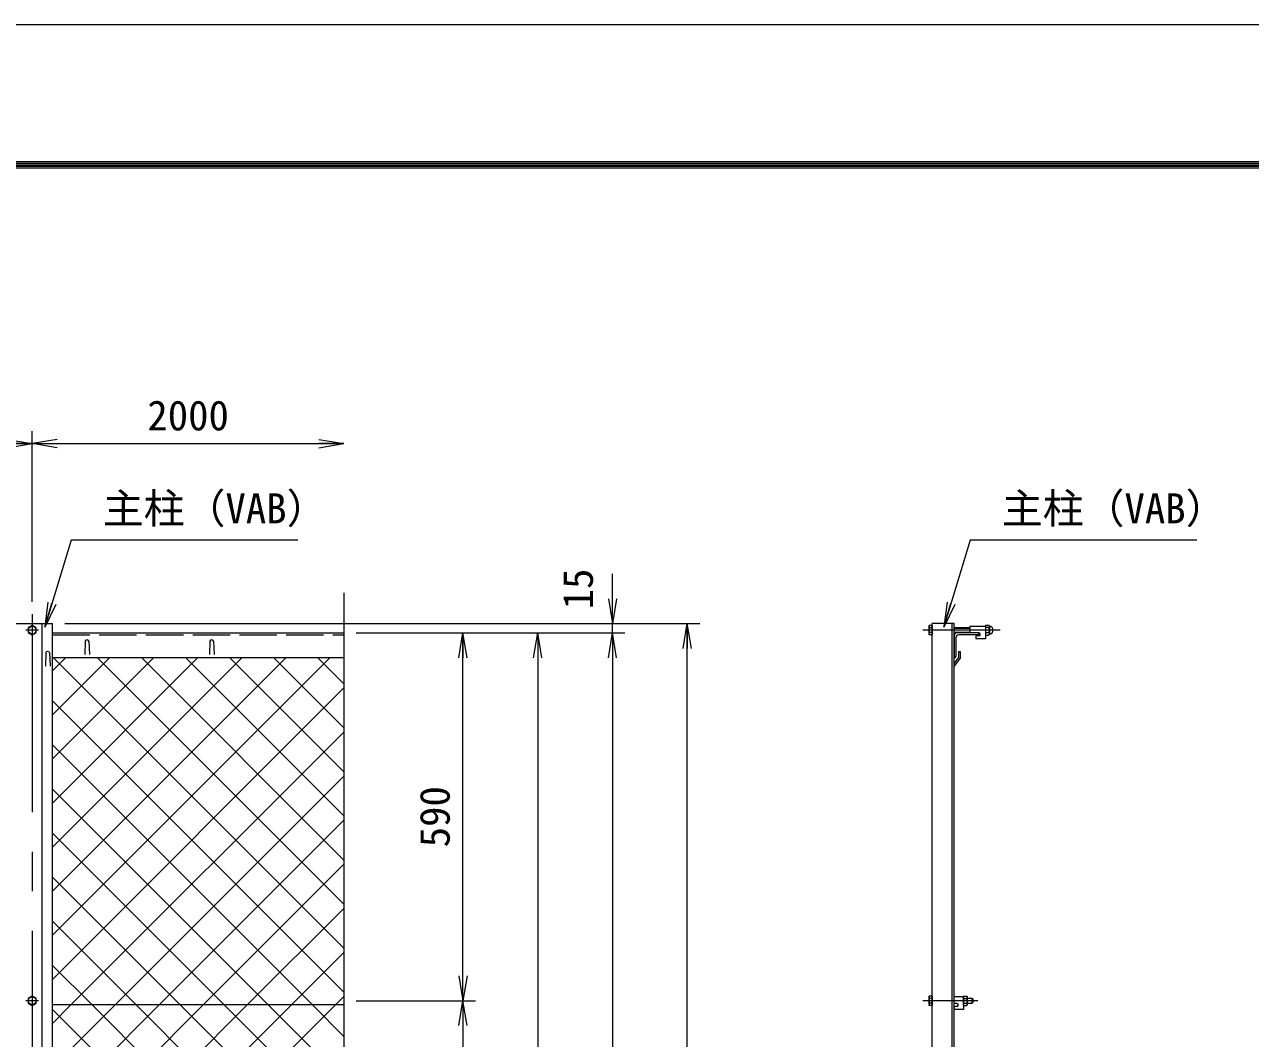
# Model space of a CAD drawing. Units: millimetres, scale not verified. Extents: x -4200 to 4200, y -2970 to 2970.
# Drawn here: x -1392 to 575, y 1343 to 2970 of the extents above; entities that cross this region are included whole.
import ezdxf
from ezdxf.enums import TextEntityAlignment as Align

# ---------------------------------------------------------------- set-up
doc = ezdxf.new("R2010")
doc.units = ezdxf.units.MM
doc.header["$LTSCALE"] = 10
doc.linetypes.add('DASHED', pattern=[7.5, 6, -1.5])
doc.linetypes.add('USER1', pattern=[50.8, 31.75, -6.35, 6.35, -6.35])
for name, color, linetype, lineweight in [('0-0_D-STR1', 1, 'Continuous', 18), ('0-1_D-BMK', 2, 'USER1', 13), ('0-2_D-STR-DIM', 7, 'Continuous', 13), ('0-3_D-STR3', 3, 'Continuous', 13), ('0-7_D-STR-TXT', 7, 'Continuous', 13), ('0-8_0', 7, 'Continuous', 18), ('0-A_D-STR2', 7, 'Continuous', 13), ('0-B_D-TTL', 7, 'Continuous', 18)]:
    doc.layers.add(name, color=color, linetype=linetype, lineweight=lineweight)
doc.styles.add('ＭＳ ゴシック', font='')
doc.styles.get('ＭＳ ゴシック').set_extended_font_data('MS Gothic')

# ---------------------------------------------------------------- blocks, each defined once
blk = doc.blocks.new('_Open')
at = {"layer": '0-8_0'}
blk.add_line((-10, 1.667), (0, 0), dxfattribs=at)
blk.add_lwpolyline([(-10, -1.667), (0, 0), (-10, 0)], dxfattribs=at)

msp = doc.modelspace()

# ---------------------------------------------------------------- linework, layer by layer
at = {"layer": '0-0_D-STR1'}
for p, q in [((-1363.97, -61.08), (-1363.97, 2008.92)), ((-1347.47, -61.08), (-1347.47, 2008.92)), ((99.03, 2008.92), (64.03, 2008.92)), ((64.03, -61.08), (64.03, 2008.92)), ((96.03, -61.08), (96.03, 2008.92)), ((99.03, -61.08), (99.03, 2008.92)), ((-1347.47, 1993.92), (-879.97, 1993.92)), ((99.03, 1988.92), (99.03, 1953.92)), ((139.03, 1993.92), (104.03, 1993.92)), ((137.03, 1990.92), (106.53, 1990.92)), ((139.03, 1992.92), (139.03, 1993.92)), ((-1294.97, 1980.79), (-1295.72, 1959.29)), ((-1288.97, 1980.79), (-1288.22, 1959.29)), ((-1094.97, 1980.79), (-1095.72, 1959.29)), ((-1088.97, 1980.79), (-1088.22, 1959.29)), ((102.03, 1986.42), (102.03, 1955.92)), ((-1357.97, 1962.3), (-1358.72, 1940.8)), ((-1351.97, 1962.3), (-1351.22, 1940.8)), ((-879.97, 1953.92), (-1347.47, 1953.92)), ((106.03, 1954.42), (99.03, 1945.37)), ((100.03, 1953.92), (99.03, 1953.92)), ((109.03, 1953.3), (99.03, 1940.8)), ((106.03, 1964.3), (109.03, 1964.3)), ((106.03, 1964.3), (106.03, 1954.42)), ((109.03, 1964.3), (109.03, 1953.3)), ((99.03, 1945.37), (99.03, 1940.8))]:
    msp.add_line(p, q, dxfattribs=at)
at = {"layer": '0-0_D-STR1', "linetype": 'DASHED'}
msp.add_line((-1347.47, 1990.92), (-879.97, 1990.92), dxfattribs=at)
at = {"layer": '0-0_D-STR1'}
msp.add_lwpolyline([(-1412.47, -61.08), (-1412.47, 2008.92), (-1347.47, 2008.92)], dxfattribs=at)
for centre, radius, start, end in [((104.03, 1988.92), 5, 90, 180), ((106.53, 1986.42), 4.5, 90, 180), ((137.03, 1992.92), 2, 270, 0), ((-1291.97, 1979.54), 3.25, 22.61986, 157.38014), ((-1091.97, 1979.54), 3.25, 22.61986, 157.38014), ((-1354.97, 1961.05), 3.25, 22.61986, 157.38014), ((100.03, 1955.92), 2, 270, 0)]:
    msp.add_arc(centre, radius, start, end, dxfattribs=at)
at = {"layer": '0-1_D-BMK'}
for p, q in [((-1379.97, 2023.92), (-1379.97, -76.08)), ((-1369.97, 1998.42), (-1389.97, 1998.42)), ((173.26, 1998.42), (49.03, 1998.42)), ((-1369.97, 1403.92), (-1389.97, 1403.92)), ((137.03, 1403.92), (49.03, 1403.92))]:
    msp.add_line(p, q, dxfattribs=at)
at = {"layer": '0-2_D-STR-DIM'}
for p, q in [((-1379.97, 2043.92), (-1379.97, 2317.7)), ((-1379.97, 2043.92), (-1379.97, 2317.7)), ((-3379.97, 2297.7), (-1379.97, 2297.7)), ((-1379.97, 2297.7), (-879.97, 2297.7)), ((-448.93, 2048.92), (-448.93, 2088.92)), ((-879.97, 2058.37), (-879.97, 1184.57)), ((-1327.47, 2008.92), (-428.93, 2008.92)), ((-1327.47, 2008.92), (-308.93, 2008.92)), ((-448.93, 1993.92), (-448.93, 2008.92)), ((-328.93, -61.08), (-328.93, 2008.92)), ((-859.97, 1993.92), (-668.93, 1993.92)), ((-859.97, 1993.92), (-548.93, 1993.92)), ((-859.97, 1993.92), (-428.93, 1993.92)), ((-859.97, 1993.92), (-428.93, 1993.92)), ((-688.93, 1403.92), (-688.93, 1993.92)), ((-568.93, 1993.92), (-568.93, 223.92)), ((-448.93, 1993.92), (-448.93, 193.92)), ((-448.93, 1953.92), (-448.93, 1913.92)), ((-859.97, 1403.92), (-668.93, 1403.92)), ((-859.97, 1403.92), (-668.93, 1403.92)), ((-688.93, 1403.92), (-688.93, 813.92))]:
    msp.add_line(p, q, dxfattribs=at)
at = {"layer": '0-3_D-STR3'}
for p, q in [((150.28, 2006.52), (154.78, 2006.52)), ((-1379.97, 2005.92), (-1386.47, 2002.17)), ((-1386.47, 2002.17), (-1386.47, 1994.66)), ((-1386.47, 1994.66), (-1379.97, 1990.91)), ((-1373.47, 2002.17), (-1379.97, 2005.92)), ((-1379.97, 1990.91), (-1373.47, 1994.66)), ((-1373.47, 1994.66), (-1373.47, 2002.17)), ((58.73, 2004.72), (59.42, 2005.92)), ((58.73, 2004.72), (58.73, 1992.12)), ((58.73, 1992.12), (59.42, 1990.91)), ((64.03, 2005.92), (59.42, 2005.92)), ((64.03, 2002.17), (59.42, 2002.17)), ((64.03, 1994.66), (59.42, 1994.66)), ((64.03, 1990.91), (59.42, 1990.91)), ((64.03, 2005.92), (64.03, 1990.91)), ((99.03, 2002.42), (124.28, 2002.42)), ((99.03, 2001.67), (124.28, 2001.67)), ((99.03, 1995.17), (124.28, 1995.17)), ((99.03, 1994.42), (124.28, 1994.42)), ((124.28, 2004.42), (124.28, 1993.92)), ((149.28, 2004.42), (124.28, 2004.42)), ((139.03, 1993.92), (124.28, 1993.92)), ((134.28, 1989.42), (134.28, 1984.42)), ((139.03, 1989.42), (134.28, 1989.42)), ((149.28, 2004.65), (149.28, 1992.31)), ((149.28, 2004.65), (149.28, 1992.31)), ((149.28, 2004.42), (149.28, 1984.42)), ((154.78, 2002.47), (150.28, 2002.47)), ((154.78, 1994.37), (150.28, 1994.37)), ((150.28, 1990.32), (154.78, 1990.32)), ((155.78, 2004.65), (155.78, 1992.31)), ((155.78, 2004.65), (155.78, 1992.31)), ((149.28, 1984.42), (134.28, 1984.42)), ((-1379.97, 1411.42), (-1386.47, 1407.67)), ((-1386.47, 1407.67), (-1386.47, 1400.16)), ((-1386.47, 1400.16), (-1379.97, 1396.41)), ((-1373.47, 1407.67), (-1379.97, 1411.42)), ((-1379.97, 1396.41), (-1373.47, 1400.16)), ((-1373.47, 1400.16), (-1373.47, 1407.67)), ((-879.97, 1397.17), (-1347.47, 1397.17)), ((58.73, 1410.22), (59.42, 1411.42)), ((58.73, 1410.22), (58.73, 1397.62)), ((58.73, 1397.62), (59.42, 1396.41)), ((64.03, 1411.42), (59.42, 1411.42)), ((64.03, 1407.67), (59.42, 1407.67)), ((64.03, 1400.16), (59.42, 1400.16)), ((64.03, 1411.42), (64.03, 1396.41)), ((114.03, 1409.92), (99.03, 1409.92)), ((103.78, 1399.42), (99.03, 1399.42)), ((114.03, 1411.42), (119.8, 1411.42)), ((114.03, 1396.41), (114.03, 1411.42)), ((114.03, 1409.92), (114.03, 1389.92)), ((114.03, 1407.67), (119.8, 1407.67)), ((114.03, 1400.16), (119.8, 1400.16)), ((119.8, 1411.42), (120.53, 1410.17)), ((119.8, 1396.41), (120.53, 1397.67)), ((120.53, 1397.67), (120.53, 1410.17)), ((120.53, 1407.92), (127.83, 1407.92)), ((120.53, 1399.92), (127.83, 1399.92)), ((127.83, 1407.92), (129.03, 1406.72)), ((127.83, 1407.92), (127.83, 1399.92)), ((127.83, 1399.92), (129.03, 1401.12)), ((129.03, 1406.72), (129.03, 1401.12)), ((64.03, 1396.41), (59.42, 1396.41)), ((99.03, 1394.92), (99.03, 1389.92)), ((103.78, 1394.92), (99.03, 1394.92)), ((114.03, 1389.92), (99.03, 1389.92)), ((114.03, 1396.41), (119.8, 1396.41))]:
    msp.add_line(p, q, dxfattribs=at)
for centre in [(-1379.97, 1998.42), (-1379.97, 1403.92)]:
    msp.add_circle(centre, 6.25, dxfattribs=at)
for centre, radius, start, end in [((151.82, 2004.49), 2.54, 127.21089, 232.78911), ((153.24, 2004.49), 2.54, 307.21089, 52.78911), ((71.26, 1998.42), 12.42, 162.4121, 197.5879), ((62.17, 2004.05), 3.32, 145.61585, 214.38415), ((62.17, 1992.79), 3.32, 145.61585, 214.38415), ((139.03, 1991.67), 2.25, 270, 90), ((157.98, 1998.42), 8.7, 152.26063, 207.73937), ((151.83, 1992.34), 2.55, 127.42505, 232.57495), ((147.08, 1998.42), 8.7, 332.26063, 27.73937), ((153.23, 1992.34), 2.55, 307.42505, 52.57495), ((156.15, 2005.36), 0.5, 189.83916, 262.83194), ((156.15, 1991.47), 0.5, 97.16806, 163.42019), ((155.28, 1998.42), 6.5, 277.16806, 82.83194), ((71.26, 1403.92), 12.42, 162.4121, 197.5879), ((62.17, 1409.55), 3.32, 145.61585, 214.38415), ((62.17, 1398.29), 3.32, 145.61585, 214.38415), ((103.78, 1397.17), 2.25, 270, 90), ((117.06, 1409.55), 3.32, 325.61586, 34.38414), ((107.96, 1403.92), 12.42, 342.4121, 17.5879), ((117.06, 1398.29), 3.32, 325.61585, 34.38416)]:
    msp.add_arc(centre, radius, start, end, dxfattribs=at)
at = {"layer": '0-7_D-STR-TXT'}
for points in [[(-953.77, 2142.8), (-1317.64, 2142.8), (-1359.33, 2005.13)], [(488.7, 2142.8), (124.83, 2142.8), (83.14, 2005.13)]]:
    msp.add_lwpolyline(points, dxfattribs=at)
at = {"layer": '0-A_D-STR2'}
for p, q in [((-1347.47, 1933.14), (-1326.69, 1953.92)), ((-1347.47, 1862.42), (-1255.98, 1953.92)), ((-1347.47, 1791.71), (-1185.27, 1953.92)), ((-1347.47, 1721), (-1114.56, 1953.92)), ((-1347.47, 1650.29), (-1043.85, 1953.92)), ((-1347.47, 1579.58), (-973.14, 1953.92)), ((-1347.47, 1508.87), (-902.43, 1953.92)), ((-879.97, 1488.15), (-1345.74, 1953.92)), ((-879.97, 1558.86), (-1275.03, 1953.92)), ((-879.97, 1629.57), (-1204.32, 1953.92)), ((-879.97, 1700.28), (-1133.61, 1953.92)), ((-879.97, 1770.99), (-1062.9, 1953.92)), ((-879.97, 1841.7), (-992.19, 1953.92)), ((-879.97, 1912.41), (-921.48, 1953.92)), ((-1347.47, 1438.16), (-879.97, 1905.66)), ((-879.97, 1417.44), (-1347.47, 1884.94)), ((-930.41, 1397.17), (-1347.47, 1814.23)), ((-1247.05, 1397.17), (-879.97, 1764.24)), ((-1001.12, 1397.17), (-1347.47, 1743.52)), ((-1176.34, 1397.17), (-879.97, 1693.53)), ((-1105.63, 1397.17), (-879.97, 1622.82)), ((-1034.91, 1397.17), (-879.97, 1552.11)), ((-1213.26, 1397.17), (-1347.47, 1531.38)), ((-964.2, 1397.17), (-879.97, 1481.4)), ((-1283.97, 1397.17), (-1347.47, 1460.67)), ((-1347.47, 1296.74), (-1247.05, 1397.17)), ((-1347.47, 1226.03), (-1176.34, 1397.17)), ((-1347.47, 1155.32), (-1105.63, 1397.17)), ((-1347.47, 1084.61), (-1034.91, 1397.17)), ((-1347.47, 1013.9), (-964.2, 1397.17)), ((-879.97, 993.17), (-1283.97, 1397.17)), ((-879.97, 1063.88), (-1213.26, 1397.17)), ((-879.97, 1276.02), (-1001.12, 1397.17)), ((-879.97, 1346.73), (-930.41, 1397.17)), ((-879.97, 922.46), (-1347.47, 1389.96))]:
    msp.add_line(p, q, dxfattribs=at)
for points in [[(-1347.47, 1367.45), (-1317.76, 1397.17), (-879.97, 1834.95)], [(-879.97, 1205.31), (-1071.84, 1397.17), (-1347.47, 1672.81)], [(-897.81, 1152.43), (-1142.55, 1397.17), (-1347.47, 1602.1)], [(-1347.47, 943.19), (-893.49, 1397.17), (-879.97, 1410.69)]]:
    msp.add_lwpolyline(points, dxfattribs=at)
at = {"layer": '0-B_D-TTL', "color": 2}
msp.add_lwpolyline([(-4200, 2970), (4200, 2970), (4200, -2970), (-4200, -2970)], close=True, dxfattribs=at)
at = {"layer": '0-B_D-TTL'}
for points in [[(-3930, 2750), (3930, 2750), (3930, -2750), (-3930, -2750)], [(-3927.5, 2747.5), (3927.5, 2747.5), (3927.5, -2747.5), (-3927.5, -2747.5)], [(-3925, 2745), (3925, 2745), (3925, -2745), (-3925, -2745)], [(-3922.5, 2742.5), (3922.5, 2742.5), (3922.5, -2742.5), (-3922.5, -2742.5)], [(-3920, 2740), (3920, 2740), (3920, -2740), (-3920, -2740)]]:
    msp.add_lwpolyline(points, close=True, dxfattribs=at)

# ---------------------------------------------------------------- block references
at = {"layer": '0-2_D-STR-DIM', "xscale": 4, "yscale": 4}
for p in [(-1379.97, 2297.7), (-879.97, 2297.7)]:
    msp.add_blockref('_Open', p, dxfattribs=at)
for p, rotation in [((-1379.97, 2297.7), 180), ((-448.93, 2008.92), 270), ((-328.93, 2008.92), 90), ((-688.93, 1993.92), 90), ((-568.93, 1993.92), 90), ((-448.93, 1993.92), 90), ((-448.93, 1993.92), 90), ((-688.93, 1403.92), 270), ((-688.93, 1403.92), 90)]:
    msp.add_blockref('_Open', p, dxfattribs=dict(at, rotation=rotation))
at = {"layer": '0-7_D-STR-TXT', "xscale": 4, "yscale": 4, "rotation": 253.14944}
for p in [(-1359.91, 2003.22), (82.56, 2003.22)]:
    msp.add_blockref('_Open', p, dxfattribs=at)

# ---------------------------------------------------------------- texts
at = {"layer": '0-2_D-STR-DIM', "style": 'ＭＳ ゴシック'}
msp.add_text('2000', height=48.09, dxfattribs=at).set_placement((-1195.24, 2304.45), align=Align.BOTTOM_LEFT)
for s, p in [('15', (-465.87, 2031.74)), ('590', (-695.68, 1650.03))]:
    msp.add_text(s, height=48.09, rotation=90, dxfattribs=at).set_placement(p, align=Align.BOTTOM_LEFT)
at = {"layer": '0-7_D-STR-TXT', "style": 'ＭＳ ゴシック'}
for p in [(-1266.72, 2155.38), (175.76, 2155.38)]:
    msp.add_text('主柱（VAB）', height=48.09, dxfattribs=at).set_placement(p, align=Align.BOTTOM_LEFT)

doc.saveas('drawing.dxf')
